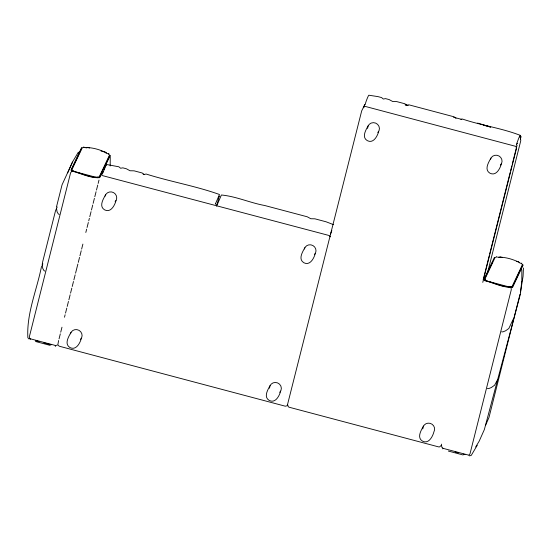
<?xml version="1.0" encoding="UTF-8"?>
<svg xmlns="http://www.w3.org/2000/svg" width="551" height="551" viewBox="0 0 551 551"><rect width="100%" height="100%" fill="white"/><g stroke="black" fill="none" stroke-linecap="round" stroke-linejoin="round"><path stroke-width="0.83" d="M55.258 346.111L55.272 345.505M55.623 346.118L55.637 345.518L57.242 345.112M74.957 171.602L72.794 170.769L71.885 169.701L82.223 147.833L83.828 147.427L83.842 146.828M496.74 256.415L496.726 257.021L495.122 257.427L484.79 279.288L485.693 280.363L487.132 280.914M110.2 165.961L110.241 155.444L103.719 169.233M523.45 267.993L523.064 276.395L520.426 292.533M44.92 271.071L43.99 270.637L42.792 268.516L42.2 265.183L42.461 262.648L55.52 210.744L57.201 206.935M521.742 281.313L520.399 294.048L484.357 429.553L479.212 441.11L475.692 446.964M41.525 266.374C36.889 289.984 26.489 313.243 27.86 337.694L28.859 338.941L29.768 338.562L29.299 336.971L70.618 172.738L71.899 171.106C80.949 173.241 90.364 178.407 99.738 177.663L102.631 171.533M56.457 207.024L62.043 184.84L72.484 162.077L67.683 172.828M58.633 340.511L57.821 344.836L59.246 346.207L285.335 406.211L287.229 405.722L361.69 110.875L363.729 106.742L364.597 106.247L515.963 146.421L516.514 148.288L482.779 282.374M59.053 338.851L60.307 333.865M60.727 332.198L61.981 327.211M64.488 317.238L65.114 314.745M65.535 313.085L66.788 308.099M67.208 306.432L68.462 301.445M68.882 299.785L70.135 294.799M70.556 293.132L71.809 288.145M72.229 286.486L73.483 281.499M73.903 279.839L75.156 274.853M75.57 273.186L77.87 264.046M78.29 262.379L79.544 257.393M79.964 255.733L81.217 250.746M81.638 249.086L82.891 244.1M85.818 232.46L86.659 229.133M87.072 227.473L88.332 222.487M88.745 220.827L89.372 218.334M89.792 216.667L91.046 211.68M91.466 210.021L92.72 205.034M93.14 203.367L94.393 198.381M94.813 196.721L96.067 191.734M96.487 190.074L97.741 185.088M98.161 183.421L98.994 180.101M216.681 206.205L219.188 196.218L219.766 196.376M363.701 107.782L364.542 104.449M483.179 279.784L489.247 255.671M489.66 254.011L510.164 172.518M510.584 170.858L511.838 165.872M512.258 164.205L517.072 145.078L516.494 144.927M520.406 139.01L521.032 136.517M487.559 272.724L520.785 140.677L520.227 136.421L519.648 136.772L520.227 136.923M520.006 294.2L489.006 417.396L485.61 425.248M215.469 203.829L219.47 194.489C195.55 185.956 170.404 181.699 146.167 174.04L143.963 174.447L142.227 172.993L134.1 170.838L130.029 170.748L126.434 168.799L122.832 167.841L120.628 168.248L118.885 166.795L106.426 164.48L102.424 173.82L101.845 173.668M217.383 204.331L221.385 194.992C236.31 196.425 250.113 202.858 264.735 205.509L307.231 216.784L310.826 218.733L314.897 218.823L326.047 221.778L333.672 224.705M365.12 104.6L365.809 102.272A50.12 2.445 -75.1 0 1 369.122 95.261L377.979 96.618L381.581 97.575L383.317 99.028L385.521 98.622L389.13 99.579L392.725 101.529L396.789 101.611L404.923 103.774L406.659 105.227L408.105 105.572L405.061 104.745L406.659 105.227L408.863 104.814L454.114 116.826L455.973 118.286M330.428 234.34L331.833 230.497M516.48 144.775L517.169 142.447A50.12 2.445 -75.1 0 1 520.488 135.436C501.679 128.08 481.512 125.504 462.413 119.03L460.884 119.264M363.612 107.645L364.81 104.421M81.5 147.813L70.996 170.032L71.899 171.106L71.244 170.479M81.858 147.826L71.444 169.866L72.346 170.934C81.155 173.055 90.336 178.063 99.462 177.305L109.883 155.258M105.634 194.737C103.312 198.897 98.657 206.315 104.594 209.862C110.723 213.127 114.78 205.33 116.013 200.578M70.989 332.425C68.668 336.585 64.012 344.003 69.949 347.55C76.079 350.815 80.136 343.018 81.369 338.266M304.903 247.626C302.575 251.786 297.919 259.204 303.856 262.751C309.993 266.016 314.049 258.219 315.282 253.467M368.33 125.518C366.009 129.678 361.346 137.096 367.283 140.643C373.42 143.907 377.476 136.111 378.709 131.358M270.259 385.314C267.931 389.474 263.275 396.892 269.212 400.439C275.348 403.704 279.405 395.907 280.638 391.155M490.955 158.068C488.634 162.228 483.971 169.646 489.908 173.186C496.045 176.451 500.101 168.661 501.334 163.902M494.399 257.407L483.895 279.626L484.804 280.693C493.848 282.835 503.27 287.994 512.637 287.25L523.14 265.038M492.608 261.973L484.343 279.453L485.252 280.528C494.054 282.642 503.235 287.65 512.368 286.892L522.782 264.852M423.54 425.999C421.212 430.159 416.556 437.577 422.493 441.117C428.63 444.388 432.687 436.592 433.919 431.839A5.951 5.751 25.3 0 0 430.131 423.34A5.951 5.751 25.3 0 0 422.81 428.892M42.2 265.183L42.861 263.846M95.206 176.974L97.582 177.353L99.187 176.947L109.525 155.079L108.616 154.004L108.905 153.481M30.195 339.457L30.477 338.927M488.579 281.471L507.313 286.444L510.488 286.94L512.093 286.534L522.424 264.673L521.522 263.598L521.811 263.068M442.742 448.865L443.025 448.335L442.122 447.26M97.582 177.353L97.837 176.892M97.858 177.711L98.112 177.25M510.488 286.94L510.743 286.479M441 445.545L439.636 446.902L438.617 446.895L289.165 407.23L288.269 406.728L287.718 404.861M477.242 445.263L471.263 455.381L469.486 455.891L468.901 455.119L469.969 453.928L511.294 289.695L511.032 287.656L511.872 287.429M72.587 161.842L78.338 152.186L79.592 152.62M497.615 379.715L494.557 385.245L491.299 387.553L488.585 388.641L487.353 388.503M101.907 175.466L329.016 235.484L330.442 236.854M85.997 147.475C93.085 147.647 100.192 149.658 106.481 152.916M498.896 257.069C505.983 257.241 513.098 259.252 519.379 262.503M501.61 331.833L502.856 331.888L505.57 330.807L508.828 328.499L513.091 319.47L513.553 319.8M83.828 147.427L87.003 147.923M497.519 257.145L499.902 257.517M55.637 345.518L30.126 338.741M50.21 345.387L35.478 341.475M468.536 455.105L443.025 448.335M463.109 454.981L448.376 451.069M453.507 117.232L461.814 119.436M483.695 125.249L490.734 127.116L477.607 123.066M520.798 136.572L520.227 136.421L520.206 137.171L520.778 137.323M516.983 143.281L517.561 143.432M87.113 147.344L89.572 147.999M101.019 151.036L105.93 152.338M500.019 256.938L502.471 257.586M516.377 261.277L518.828 261.932M105.854 164.329L106.426 164.48M143.122 174.164L144.631 174.564M105.592 165.314L106.164 165.465M104.78 166.595L105.358 166.746M103.609 169.074L104.187 169.226M102.534 171.34L103.113 171.492M102.348 172.174L102.927 172.325M101.859 173.82L102.438 173.971M215.482 203.98L216.054 204.132M216.825 204.331L217.397 204.483M76.493 172.098L94.407 176.85M35.808 340.683L39.066 341.551M43.956 342.846L51.284 344.795M455.229 452.006L458.487 452.874M463.37 454.169L465.003 454.603M519.359 262.765L521.522 263.598M105.737 152.896L108.616 154.004M59.177 214.408L58.275 213.891L57.077 211.77L56.491 208.436M520.516 269.646L521.818 269.894L521.852 281.086M441.454 444.127L441.764 447.081M485.672 279.825L485.693 280.363M485.231 279.998L485.252 280.528M72.773 170.238L72.794 170.769M304.345 249.024A5.951 5.751 25.3 0 1 312.934 245.553A5.951 5.751 25.3 0 1 314.366 254.658M105.076 196.135A5.951 5.751 25.3 0 1 113.671 192.664A5.951 5.751 25.3 0 1 115.104 201.769M269.529 388.207A5.951 5.751 25.3 0 1 277.587 382.904A5.951 5.751 25.3 0 1 279.722 392.346M70.432 333.823A5.951 5.751 25.3 0 1 79.027 330.352A5.951 5.751 25.3 0 1 80.46 339.457M490.397 159.459A5.951 5.751 25.3 0 1 498.986 155.988A5.951 5.751 25.3 0 1 500.418 165.1M367.607 128.411A5.951 5.751 25.3 0 1 375.665 123.1A5.951 5.751 25.3 0 1 377.793 132.55"/></g></svg>
